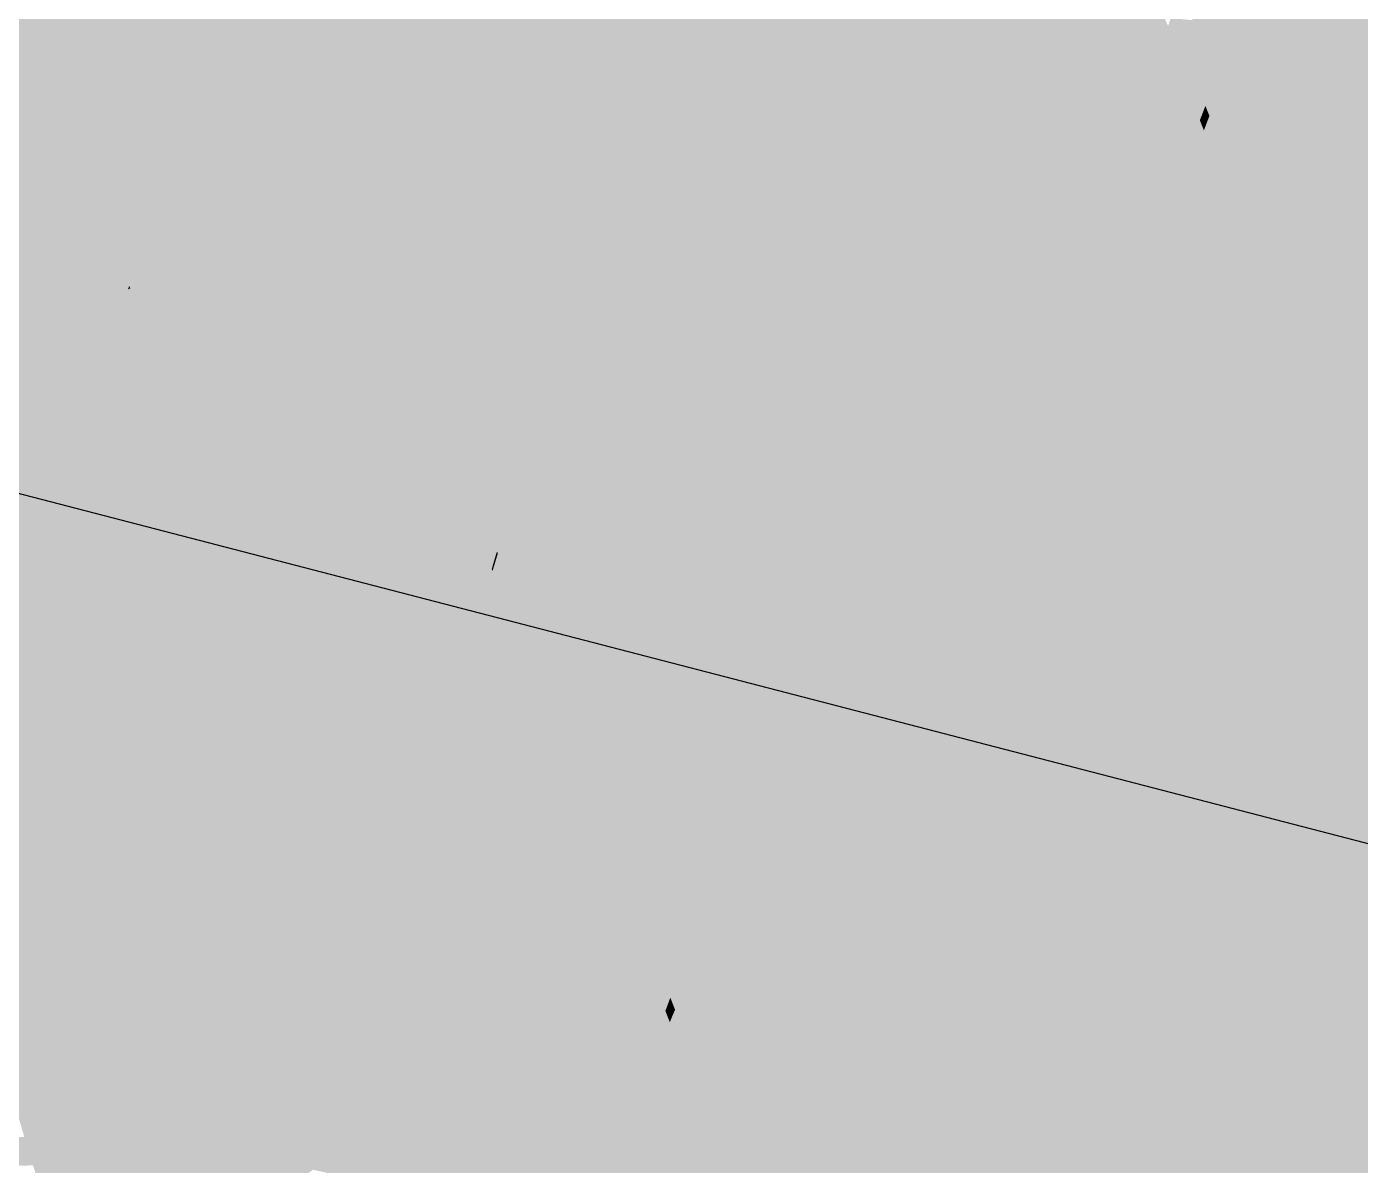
# Model space of a CAD drawing. Header units: millimetres. Extents: x 340454 to 342791, y 6993867 to 6995092.
# Drawn here: x 340717.293 to 340718.699, y 6994463.47 to 6994464.671 of the extents above; entities that cross this region are included whole.
import ezdxf

# ---------------------------------------------------------------- set-up
doc = ezdxf.new("R2010")
doc.units = ezdxf.units.MM
doc.header["$LTSCALE"] = 10
doc.linetypes.add('DASHDOT', pattern=[25.4, 12.7, -6.35, 0, -6.35])
doc.layers.add('A-MODELAGEM', color=7, linetype='Continuous')
doc.layers.add('U-SC-SECAO_TIPO', color=251, linetype='Continuous')

msp = doc.modelspace()

# ---------------------------------------------------------------- linework, layer by layer
at = {"layer": 'A-MODELAGEM', "color": 161, "linetype": 'Continuous', "lineweight": -3}
for points in [[(340718.2356, 6994464.6677), (340718.3556, 6994465.0109), (340718.1755, 6994464.7966)], [(340718.2356, 6994464.6677), (340718.3644, 6994464.9888), (340718.3556, 6994465.0109)], [(340718.2494, 6994464.6382), (340718.3644, 6994464.9888), (340718.2356, 6994464.6677)], [(340718.2494, 6994464.6382), (340718.4083, 6994464.8784), (340718.3644, 6994464.9888)], [(340718.5468, 6994464.6159), (340718.6654, 6994464.9228), (340718.5218, 6994464.6782)], [(340718.5468, 6994464.6159), (340718.6688, 6994464.9129), (340718.6654, 6994464.9228)], [(340718.551, 6994464.6054), (340718.6688, 6994464.9129), (340718.5468, 6994464.6159)], [(340718.551, 6994464.6054), (340718.6893, 6994464.8527), (340718.6688, 6994464.9129)], [(340718.2862, 6994464.5592), (340718.4083, 6994464.8784), (340718.2494, 6994464.6382)], [(340718.2862, 6994464.5592), (340718.4175, 6994464.8554), (340718.4083, 6994464.8784)], [(340717.7997, 6994464.7968), (340717.8523, 6994464.6349), (340718.0136, 6994464.8628)], [(340717.8523, 6994464.6349), (340717.9003, 6994464.4872), (340718.0136, 6994464.8628)], [(340717.9003, 6994464.4872), (340717.9007, 6994464.4859), (340718.0136, 6994464.8628)], [(340717.9007, 6994464.4859), (340717.9087, 6994464.4612), (340718.0136, 6994464.8628)], [(340717.9087, 6994464.4612), (340718.1504, 6994464.8505), (340718.0136, 6994464.8628)], [(340717.9565, 6994464.3141), (340718.1504, 6994464.8505), (340717.9087, 6994464.4612)], [(340717.9565, 6994464.3141), (340718.153, 6994464.8448), (340718.1504, 6994464.8505)], [(340717.9614, 6994464.299), (340718.153, 6994464.8448), (340717.9565, 6994464.3141)], [(340717.9614, 6994464.299), (340718.1755, 6994464.7966), (340718.153, 6994464.8448)], [(340718.2985, 6994464.5329), (340718.4175, 6994464.8554), (340718.2862, 6994464.5592)], [(340718.2985, 6994464.5329), (340718.4466, 6994464.7821), (340718.4175, 6994464.8554)], [(340718.5689, 6994464.5607), (340718.6893, 6994464.8527), (340718.551, 6994464.6054)], [(340718.5689, 6994464.5607), (340718.6992, 6994464.8238), (340718.6893, 6994464.8527)], [(340718.5809, 6994464.531), (340718.6992, 6994464.8238), (340718.5689, 6994464.5607)], [(340718.5809, 6994464.531), (340718.7311, 6994464.7302), (340718.6992, 6994464.8238)], [(340717.6148, 6994464.7398), (340717.8262, 6994464.5981), (340717.7997, 6994464.7968)], [(340717.8262, 6994464.5981), (340717.8523, 6994464.6349), (340717.7997, 6994464.7968)], [(340717.9614, 6994464.299), (340718.0038, 6994464.1686), (340718.1755, 6994464.7966)], [(340718.0038, 6994464.1686), (340718.2356, 6994464.6677), (340718.1755, 6994464.7966)], [(340717.5497, 6994464.7798), (340717.5735, 6994464.7199), (340717.8262, 6994464.5981)], [(340717.5497, 6994464.7798), (340717.8262, 6994464.5981), (340717.6148, 6994464.7398)], [(340718.323, 6994464.4803), (340718.4466, 6994464.7821), (340718.2985, 6994464.5329)], [(340718.323, 6994464.4803), (340718.4548, 6994464.7615), (340718.4466, 6994464.7821)], [(340718.3333, 6994464.4582), (340718.4548, 6994464.7615), (340718.323, 6994464.4803)], [(340718.3333, 6994464.4582), (340718.4936, 6994464.6641), (340718.4548, 6994464.7615)], [(340718.4548, 6994464.7615), (340718.4936, 6994464.6641), (340718.4965, 6994464.6722)], [(340716.9761, 6994464.5555), (340717.3435, 6994464.5183), (340717.2443, 6994464.7268)], [(340717.2443, 6994464.7268), (340717.3435, 6994464.5183), (340717.5383, 6994464.723)], [(340717.3435, 6994464.5183), (340717.4375, 6994464.5088), (340717.5383, 6994464.723)], [(340717.4375, 6994464.5088), (340717.6071, 6994464.5478), (340717.5383, 6994464.723)], [(340717.5383, 6994464.723), (340717.6139, 6994464.5493), (340717.5425, 6994464.732)], [(340717.5383, 6994464.723), (340717.6071, 6994464.5478), (340717.6139, 6994464.5493)], [(340717.5425, 6994464.732), (340717.6139, 6994464.5493), (340717.5507, 6994464.7308)], [(340717.5507, 6994464.7308), (340717.6206, 6994464.5509), (340717.5735, 6994464.7199)], [(340717.5507, 6994464.7308), (340717.6139, 6994464.5493), (340717.6206, 6994464.5509)], [(340717.5735, 6994464.7199), (340717.6388, 6994464.555), (340717.8262, 6994464.5981)], [(340717.5735, 6994464.7199), (340717.6206, 6994464.5509), (340717.6388, 6994464.555)], [(340718.6193, 6994464.4353), (340718.7311, 6994464.7302), (340718.5809, 6994464.531)], [(340718.6193, 6994464.4353), (340718.7479, 6994464.6811), (340718.7311, 6994464.7302)], [(340718.4965, 6994464.6722), (340718.5117, 6994464.6493), (340718.4994, 6994464.6803)], [(340718.5117, 6994464.6493), (340718.5218, 6994464.6782), (340718.4994, 6994464.6803)], [(340718.5117, 6994464.6493), (340718.5468, 6994464.6159), (340718.5218, 6994464.6782)], [(340718.6337, 6994464.3993), (340718.7479, 6994464.6811), (340718.6193, 6994464.4353)], [(340718.6337, 6994464.3993), (340718.761, 6994464.6425), (340718.7479, 6994464.6811)], [(340718.0314, 6994464.0838), (340718.2356, 6994464.6677), (340718.0038, 6994464.1686)], [(340718.0314, 6994464.0838), (340718.2494, 6994464.6382), (340718.2356, 6994464.6677)], [(340718.3333, 6994464.4582), (340718.3817, 6994464.3545), (340718.4936, 6994464.6641)], [(340718.3817, 6994464.3545), (340718.506, 6994464.633), (340718.4936, 6994464.6641)], [(340718.4936, 6994464.6641), (340718.5088, 6994464.6411), (340718.4965, 6994464.6722)], [(340718.506, 6994464.633), (340718.5088, 6994464.6411), (340718.4936, 6994464.6641)], [(340718.5088, 6994464.6411), (340718.5117, 6994464.6493), (340718.4965, 6994464.6722)], [(340718.5359, 6994464.5878), (340718.5117, 6994464.6493), (340718.5088, 6994464.6411)], [(340718.5359, 6994464.5878), (340718.5468, 6994464.6159), (340718.5117, 6994464.6493)], [(340717.8262, 6994464.5981), (340717.9003, 6994464.4872), (340717.8523, 6994464.6349)], [(340718.0494, 6994464.0284), (340718.2494, 6994464.6382), (340718.0314, 6994464.0838)], [(340718.0494, 6994464.0284), (340718.2862, 6994464.5592), (340718.2494, 6994464.6382)], [(340718.533, 6994464.5801), (340718.5088, 6994464.6411), (340718.506, 6994464.633)], [(340718.533, 6994464.5801), (340718.5359, 6994464.5878), (340718.5088, 6994464.6411)], [(340718.6492, 6994464.3606), (340718.761, 6994464.6425), (340718.6337, 6994464.3993)], [(340718.6492, 6994464.3606), (340718.7741, 6994464.6043), (340718.761, 6994464.6425)], [(340718.3971, 6994464.3215), (340718.506, 6994464.633), (340718.3817, 6994464.3545)], [(340718.3971, 6994464.3215), (340718.53, 6994464.5725), (340718.506, 6994464.633)], [(340718.53, 6994464.5725), (340718.533, 6994464.5801), (340718.506, 6994464.633)], [(340718.5359, 6994464.5878), (340718.551, 6994464.6054), (340718.5468, 6994464.6159)], [(340717.6388, 6994464.555), (340717.6543, 6994464.5159), (340717.8262, 6994464.5981)], [(340717.6543, 6994464.5159), (340717.7249, 6994464.3379), (340717.8262, 6994464.5981)], [(340717.7249, 6994464.3379), (340717.7563, 6994464.2586), (340717.8262, 6994464.5981)], [(340717.7563, 6994464.2586), (340717.9003, 6994464.4872), (340717.8262, 6994464.5981)], [(340718.5401, 6994464.5771), (340718.551, 6994464.6054), (340718.5359, 6994464.5878)], [(340718.5401, 6994464.5771), (340718.5689, 6994464.5607), (340718.551, 6994464.6054)], [(340718.6604, 6994464.3327), (340718.7741, 6994464.6043), (340718.6492, 6994464.3606)], [(340718.6604, 6994464.3327), (340718.7858, 6994464.57), (340718.7741, 6994464.6043)], [(340718.53, 6994464.5725), (340718.5372, 6994464.5695), (340718.533, 6994464.5801)], [(340718.533, 6994464.5801), (340718.5401, 6994464.5771), (340718.5359, 6994464.5878)], [(340718.5372, 6994464.5695), (340718.5401, 6994464.5771), (340718.533, 6994464.5801)], [(340718.4167, 6994464.2794), (340718.53, 6994464.5725), (340718.3971, 6994464.3215)], [(340718.4167, 6994464.2794), (340718.5343, 6994464.5618), (340718.53, 6994464.5725)], [(340718.5343, 6994464.5618), (340718.5372, 6994464.5695), (340718.53, 6994464.5725)], [(340718.5343, 6994464.5618), (340718.5545, 6994464.5258), (340718.5372, 6994464.5695)], [(340718.5372, 6994464.5695), (340718.5575, 6994464.533), (340718.5401, 6994464.5771)], [(340718.5545, 6994464.5258), (340718.5575, 6994464.533), (340718.5372, 6994464.5695)], [(340718.5575, 6994464.533), (340718.5689, 6994464.5607), (340718.5401, 6994464.5771)], [(340718.6741, 6994464.2986), (340718.7858, 6994464.57), (340718.6604, 6994464.3327)], [(340718.6741, 6994464.2986), (340718.7961, 6994464.5397), (340718.7858, 6994464.57)], [(340716.9761, 6994464.5555), (340717.0046, 6994464.4612), (340717.3435, 6994464.5183)], [(340717.6071, 6994464.5478), (340717.6251, 6994464.5019), (340717.6139, 6994464.5493)], [(340717.6139, 6994464.5493), (340717.6312, 6994464.5048), (340717.6206, 6994464.5509)], [(340717.6139, 6994464.5493), (340717.6251, 6994464.5019), (340717.6312, 6994464.5048)], [(340717.6206, 6994464.5509), (340717.6373, 6994464.5078), (340717.6388, 6994464.555)], [(340717.6206, 6994464.5509), (340717.6312, 6994464.5048), (340717.6373, 6994464.5078)], [(340717.6373, 6994464.5078), (340717.6543, 6994464.5159), (340717.6388, 6994464.555)], [(340718.0649, 6994463.9806), (340718.2862, 6994464.5592), (340718.0494, 6994464.0284)], [(340718.0649, 6994463.9806), (340718.2985, 6994464.5329), (340718.2862, 6994464.5592)], [(340718.4167, 6994464.2794), (340718.4218, 6994464.2684), (340718.5343, 6994464.5618)], [(340718.4218, 6994464.2684), (340718.5515, 6994464.5185), (340718.5343, 6994464.5618)], [(340718.5515, 6994464.5185), (340718.5545, 6994464.5258), (340718.5343, 6994464.5618)], [(340718.5575, 6994464.533), (340718.5809, 6994464.531), (340718.5689, 6994464.5607)], [(340717.4375, 6994464.5088), (340717.6251, 6994464.5019), (340717.6071, 6994464.5478)], [(340718.683, 6994464.2766), (340718.7961, 6994464.5397), (340718.6741, 6994464.2986)], [(340718.683, 6994464.2766), (340718.8065, 6994464.5092), (340718.7961, 6994464.5397)], [(340718.0789, 6994463.9377), (340718.2985, 6994464.5329), (340718.0649, 6994463.9806)], [(340718.0789, 6994463.9377), (340718.323, 6994464.4803), (340718.2985, 6994464.5329)], [(340718.5515, 6994464.5185), (340718.5665, 6994464.4955), (340718.5545, 6994464.5258)], [(340718.5545, 6994464.5258), (340718.5695, 6994464.5028), (340718.5575, 6994464.533)], [(340718.5665, 6994464.4955), (340718.5695, 6994464.5028), (340718.5545, 6994464.5258)], [(340718.5695, 6994464.5028), (340718.5809, 6994464.531), (340718.5575, 6994464.533)], [(340718.5695, 6994464.5028), (340718.6193, 6994464.4353), (340718.5809, 6994464.531)], [(340717.0046, 6994464.4612), (340717.3997, 6994464.3941), (340717.3435, 6994464.5183)], [(340717.3435, 6994464.5183), (340717.3997, 6994464.3941), (340717.4009, 6994464.3978)], [(340717.3435, 6994464.5183), (340717.4009, 6994464.3978), (340717.4375, 6994464.5088)], [(340717.4009, 6994464.3978), (340717.4021, 6994464.3953), (340717.4375, 6994464.5088)], [(340717.4021, 6994464.3953), (340717.6251, 6994464.5019), (340717.4375, 6994464.5088)], [(340717.6312, 6994464.5048), (340717.7141, 6994464.3102), (340717.6373, 6994464.5078)], [(340717.6373, 6994464.5078), (340717.7249, 6994464.3379), (340717.6543, 6994464.5159)], [(340717.6373, 6994464.5078), (340717.7141, 6994464.3102), (340717.7249, 6994464.3379)], [(340718.436, 6994464.2381), (340718.5515, 6994464.5185), (340718.4218, 6994464.2684)], [(340718.436, 6994464.2381), (340718.5636, 6994464.4882), (340718.5515, 6994464.5185)], [(340718.5636, 6994464.4882), (340718.5665, 6994464.4955), (340718.5515, 6994464.5185)], [(340718.695, 6994464.2466), (340718.8065, 6994464.5092), (340718.683, 6994464.2766)], [(340718.695, 6994464.2466), (340718.8359, 6994464.423), (340718.8065, 6994464.5092)], [(340717.4021, 6994464.3953), (340717.7073, 6994464.2927), (340717.6251, 6994464.5019)], [(340717.6251, 6994464.5019), (340717.7107, 6994464.3015), (340717.6312, 6994464.5048)], [(340717.6251, 6994464.5019), (340717.7073, 6994464.2927), (340717.7107, 6994464.3015)], [(340717.6312, 6994464.5048), (340717.7107, 6994464.3015), (340717.7141, 6994464.3102)], [(340718.6051, 6994464.3981), (340718.5665, 6994464.4955), (340718.5636, 6994464.4882)], [(340718.6079, 6994464.4054), (340718.5695, 6994464.5028), (340718.5665, 6994464.4955)], [(340718.6051, 6994464.3981), (340718.6079, 6994464.4054), (340718.5665, 6994464.4955)], [(340718.6079, 6994464.4054), (340718.6193, 6994464.4353), (340718.5695, 6994464.5028)], [(340717.7563, 6994464.2586), (340717.7989, 6994464.1511), (340717.9003, 6994464.4872)], [(340717.7989, 6994464.1511), (340717.9007, 6994464.4859), (340717.9003, 6994464.4872)], [(340717.7989, 6994464.1511), (340717.7997, 6994464.149), (340717.9007, 6994464.4859)], [(340717.7997, 6994464.149), (340717.9087, 6994464.4612), (340717.9007, 6994464.4859)], [(340718.0886, 6994463.9078), (340718.323, 6994464.4803), (340718.0789, 6994463.9377)], [(340718.0886, 6994463.9078), (340718.3333, 6994464.4582), (340718.323, 6994464.4803)], [(340718.4502, 6994464.2077), (340718.5636, 6994464.4882), (340718.436, 6994464.2381)], [(340718.4502, 6994464.2077), (340718.6024, 6994464.3907), (340718.5636, 6994464.4882)], [(340718.6024, 6994464.3907), (340718.6051, 6994464.3981), (340718.5636, 6994464.4882)], [(340717.0046, 6994464.4612), (340717.0454, 6994464.3262), (340717.3997, 6994464.3941)], [(340717.7997, 6994464.149), (340717.8163, 6994464.1072), (340717.9087, 6994464.4612)], [(340717.8163, 6994464.1072), (340717.9565, 6994464.3141), (340717.9087, 6994464.4612)], [(340718.0994, 6994463.8745), (340718.3333, 6994464.4582), (340718.0886, 6994463.9078)], [(340718.0994, 6994463.8745), (340718.3817, 6994464.3545), (340718.3333, 6994464.4582)], [(340718.6079, 6994464.4054), (340718.6337, 6994464.3993), (340718.6193, 6994464.4353)], [(340718.7289, 6994464.162), (340718.8359, 6994464.423), (340718.695, 6994464.2466)], [(340717.3997, 6994464.3941), (340717.4021, 6994464.3953), (340717.4009, 6994464.3978)], [(340717.3997, 6994464.3941), (340717.5919, 6994463.9966), (340717.4021, 6994464.3953)], [(340717.4021, 6994464.3953), (340717.5919, 6994463.9966), (340717.7073, 6994464.2927)], [(340718.6024, 6994464.3907), (340718.619, 6994464.3631), (340718.6051, 6994464.3981)], [(340718.6051, 6994464.3981), (340718.6219, 6994464.3701), (340718.6079, 6994464.4054)], [(340718.619, 6994464.3631), (340718.6219, 6994464.3701), (340718.6051, 6994464.3981)], [(340718.6219, 6994464.3701), (340718.6337, 6994464.3993), (340718.6079, 6994464.4054)], [(340718.6219, 6994464.3701), (340718.6492, 6994464.3606), (340718.6337, 6994464.3993)], [(340717.1418, 6994464.0074), (340717.3997, 6994464.3941), (340717.0454, 6994464.3262)], [(340717.1418, 6994464.0074), (340717.5896, 6994463.9906), (340717.3997, 6994464.3941)], [(340717.3997, 6994464.3941), (340717.5896, 6994463.9906), (340717.5919, 6994463.9966)], [(340718.4958, 6994464.1098), (340718.6024, 6994464.3907), (340718.4502, 6994464.2077)], [(340718.4958, 6994464.1098), (340718.6162, 6994464.3561), (340718.6024, 6994464.3907)], [(340718.6162, 6994464.3561), (340718.619, 6994464.3631), (340718.6024, 6994464.3907)], [(340718.619, 6994464.3631), (340718.6374, 6994464.3307), (340718.6219, 6994464.3701)], [(340718.6374, 6994464.3307), (340718.6492, 6994464.3606), (340718.6219, 6994464.3701)], [(340718.0994, 6994463.8745), (340718.151, 6994463.7159), (340718.3817, 6994464.3545)], [(340718.151, 6994463.7159), (340718.3971, 6994464.3215), (340718.3817, 6994464.3545)], [(340718.5068, 6994464.0862), (340718.6162, 6994464.3561), (340718.4958, 6994464.1098)], [(340718.5068, 6994464.0862), (340718.6318, 6994464.3167), (340718.6162, 6994464.3561)], [(340718.6162, 6994464.3561), (340718.6346, 6994464.3237), (340718.619, 6994464.3631)], [(340718.6318, 6994464.3167), (340718.6346, 6994464.3237), (340718.6162, 6994464.3561)], [(340718.6346, 6994464.3237), (340718.6374, 6994464.3307), (340718.619, 6994464.3631)], [(340718.6374, 6994464.3307), (340718.6604, 6994464.3327), (340718.6492, 6994464.3606)], [(340717.7141, 6994464.3102), (340717.7563, 6994464.2586), (340717.7249, 6994464.3379)], [(340718.6346, 6994464.3237), (340718.6482, 6994464.3034), (340718.6374, 6994464.3307)], [(340718.6482, 6994464.3034), (340718.6604, 6994464.3327), (340718.6374, 6994464.3307)], [(340718.6482, 6994464.3034), (340718.6741, 6994464.2986), (340718.6604, 6994464.3327)], [(340717.7107, 6994464.3015), (340717.7486, 6994464.2213), (340717.7141, 6994464.3102)], [(340717.7141, 6994464.3102), (340717.7486, 6994464.2213), (340717.7563, 6994464.2586)], [(340717.8506, 6994464.0208), (340717.9565, 6994464.3141), (340717.8163, 6994464.1072)], [(340717.8506, 6994464.0208), (340717.9614, 6994464.299), (340717.9565, 6994464.3141)], [(340718.1676, 6994463.6647), (340718.3971, 6994464.3215), (340718.151, 6994463.7159)], [(340718.1676, 6994463.6647), (340718.4167, 6994464.2794), (340718.3971, 6994464.3215)], [(340718.525, 6994464.0473), (340718.6318, 6994464.3167), (340718.5068, 6994464.0862)], [(340718.525, 6994464.0473), (340718.6425, 6994464.2898), (340718.6318, 6994464.3167)], [(340718.6318, 6994464.3167), (340718.6453, 6994464.2966), (340718.6346, 6994464.3237)], [(340718.6425, 6994464.2898), (340718.6453, 6994464.2966), (340718.6318, 6994464.3167)], [(340718.6453, 6994464.2966), (340718.6482, 6994464.3034), (340718.6346, 6994464.3237)], [(340717.7073, 6994464.2927), (340717.7463, 6994464.2102), (340717.7107, 6994464.3015)], [(340717.7107, 6994464.3015), (340717.7463, 6994464.2102), (340717.7486, 6994464.2213)], [(340717.8576, 6994464.0032), (340717.9614, 6994464.299), (340717.8506, 6994464.0208)], [(340717.8576, 6994464.0032), (340718.0038, 6994464.1686), (340717.9614, 6994464.299)], [(340718.6425, 6994464.2898), (340718.6591, 6994464.262), (340718.6453, 6994464.2966)], [(340718.6453, 6994464.2966), (340718.6618, 6994464.2688), (340718.6482, 6994464.3034)], [(340718.6591, 6994464.262), (340718.6618, 6994464.2688), (340718.6453, 6994464.2966)], [(340718.6618, 6994464.2688), (340718.6741, 6994464.2986), (340718.6482, 6994464.3034)], [(340718.6618, 6994464.2688), (340718.683, 6994464.2766), (340718.6741, 6994464.2986)], [(340717.5919, 6994463.9966), (340717.744, 6994464.1991), (340717.7073, 6994464.2927)], [(340717.7073, 6994464.2927), (340717.744, 6994464.1991), (340717.7463, 6994464.2102)], [(340718.5335, 6994464.0291), (340718.6425, 6994464.2898), (340718.525, 6994464.0473)], [(340718.5335, 6994464.0291), (340718.6563, 6994464.2553), (340718.6425, 6994464.2898)], [(340718.6563, 6994464.2553), (340718.6591, 6994464.262), (340718.6425, 6994464.2898)], [(340718.1729, 6994463.6485), (340718.4167, 6994464.2794), (340718.1676, 6994463.6647)], [(340718.1729, 6994463.6485), (340718.4218, 6994464.2684), (340718.4167, 6994464.2794)], [(340718.1781, 6994463.6324), (340718.4218, 6994464.2684), (340718.1729, 6994463.6485)], [(340718.1781, 6994463.6324), (340718.436, 6994464.2381), (340718.4218, 6994464.2684)], [(340718.6591, 6994464.262), (340718.6704, 6994464.2472), (340718.6618, 6994464.2688)], [(340718.6704, 6994464.2472), (340718.683, 6994464.2766), (340718.6618, 6994464.2688)], [(340718.6704, 6994464.2472), (340718.695, 6994464.2466), (340718.683, 6994464.2766)], [(340717.7486, 6994464.2213), (340717.7989, 6994464.1511), (340717.7563, 6994464.2586)], [(340718.5493, 6994463.9953), (340718.6563, 6994464.2553), (340718.5335, 6994464.0291)], [(340718.5493, 6994463.9953), (340718.6647, 6994464.2341), (340718.6563, 6994464.2553)], [(340718.6563, 6994464.2553), (340718.6675, 6994464.2406), (340718.6591, 6994464.262)], [(340718.6647, 6994464.2341), (340718.6675, 6994464.2406), (340718.6563, 6994464.2553)], [(340718.6675, 6994464.2406), (340718.6704, 6994464.2472), (340718.6591, 6994464.262)], [(340718.6647, 6994464.2341), (340718.6796, 6994464.2103), (340718.6675, 6994464.2406)], [(340718.6675, 6994464.2406), (340718.6823, 6994464.2168), (340718.6704, 6994464.2472)], [(340718.6796, 6994464.2103), (340718.6823, 6994464.2168), (340718.6675, 6994464.2406)], [(340718.6823, 6994464.2168), (340718.695, 6994464.2466), (340718.6704, 6994464.2472)], [(340718.7289, 6994464.162), (340718.695, 6994464.2466), (340718.6823, 6994464.2168)], [(340718.1817, 6994463.6213), (340718.436, 6994464.2381), (340718.1781, 6994463.6324)], [(340718.1817, 6994463.6213), (340718.4502, 6994464.2077), (340718.436, 6994464.2381)], [(340718.5559, 6994463.981), (340718.6647, 6994464.2341), (340718.5493, 6994463.9953)], [(340718.5559, 6994463.981), (340718.6768, 6994464.2037), (340718.6647, 6994464.2341)], [(340718.6768, 6994464.2037), (340718.6796, 6994464.2103), (340718.6647, 6994464.2341)], [(340717.7463, 6994464.2102), (340717.7888, 6994464.1177), (340717.7486, 6994464.2213)], [(340717.7486, 6994464.2213), (340717.7888, 6994464.1177), (340717.7989, 6994464.1511)], [(340718.7162, 6994464.131), (340718.6823, 6994464.2168), (340718.6796, 6994464.2103)], [(340718.7162, 6994464.131), (340718.7289, 6994464.162), (340718.6823, 6994464.2168)], [(340717.5919, 6994463.9966), (340717.669, 6994463.8347), (340717.744, 6994464.1991)], [(340717.669, 6994463.8347), (340717.7833, 6994464.0992), (340717.744, 6994464.1991)], [(340717.744, 6994464.1991), (340717.786, 6994464.1085), (340717.7463, 6994464.2102)], [(340717.744, 6994464.1991), (340717.7833, 6994464.0992), (340717.786, 6994464.1085)], [(340717.7463, 6994464.2102), (340717.786, 6994464.1085), (340717.7888, 6994464.1177)], [(340718.1957, 6994463.5781), (340718.4502, 6994464.2077), (340718.1817, 6994463.6213)], [(340718.1957, 6994463.5781), (340718.4958, 6994464.1098), (340718.4502, 6994464.2077)], [(340718.5697, 6994463.9515), (340718.6768, 6994464.2037), (340718.5559, 6994463.981)], [(340718.5697, 6994463.9515), (340718.7109, 6994464.118), (340718.6768, 6994464.2037)], [(340718.7136, 6994464.1245), (340718.6796, 6994464.2103), (340718.6768, 6994464.2037)], [(340718.7109, 6994464.118), (340718.7136, 6994464.1245), (340718.6768, 6994464.2037)], [(340718.7136, 6994464.1245), (340718.7162, 6994464.131), (340718.6796, 6994464.2103)], [(340717.8576, 6994464.0032), (340717.9173, 6994463.8523), (340718.0038, 6994464.1686)], [(340717.9173, 6994463.8523), (340718.0314, 6994464.0838), (340718.0038, 6994464.1686)], [(340717.7888, 6994464.1177), (340717.7997, 6994464.149), (340717.7989, 6994464.1511)], [(340717.7888, 6994464.1177), (340717.7897, 6994464.1155), (340717.7997, 6994464.149)], [(340717.7897, 6994464.1155), (340717.8163, 6994464.1072), (340717.7997, 6994464.149)], [(340717.786, 6994464.1085), (340717.7897, 6994464.1155), (340717.7888, 6994464.1177)], [(340717.786, 6994464.1085), (340717.7869, 6994464.1062), (340717.7897, 6994464.1155)], [(340717.7869, 6994464.1062), (340717.8069, 6994464.0712), (340717.7897, 6994464.1155)], [(340717.7897, 6994464.1155), (340717.8069, 6994464.0712), (340717.8163, 6994464.1072)], [(340718.6085, 6994463.8682), (340718.7109, 6994464.118), (340718.5697, 6994463.9515)], [(340718.6085, 6994463.8682), (340718.7164, 6994464.1041), (340718.7109, 6994464.118)], [(340717.669, 6994463.8347), (340717.6901, 6994463.7904), (340717.7833, 6994464.0992)], [(340717.6901, 6994463.7904), (340717.7841, 6994464.097), (340717.7833, 6994464.0992)], [(340717.7833, 6994464.0992), (340717.7869, 6994464.1062), (340717.786, 6994464.1085)], [(340717.7833, 6994464.0992), (340717.7841, 6994464.097), (340717.7869, 6994464.1062)], [(340717.7841, 6994464.097), (340717.8044, 6994464.0615), (340717.7869, 6994464.1062)], [(340717.7869, 6994464.1062), (340717.8044, 6994464.0615), (340717.8069, 6994464.0712)], [(340717.8069, 6994464.0712), (340717.8506, 6994464.0208), (340717.8163, 6994464.1072)], [(340718.2412, 6994463.4383), (340718.4958, 6994464.1098), (340718.1957, 6994463.5781)], [(340718.2412, 6994463.4383), (340718.5068, 6994464.0862), (340718.4958, 6994464.1098)], [(340718.6127, 6994463.8592), (340718.7164, 6994464.1041), (340718.6085, 6994463.8682)], [(340718.6127, 6994463.8592), (340718.7279, 6994464.0753), (340718.7164, 6994464.1041)], [(340717.6901, 6994463.7904), (340717.6914, 6994463.7876), (340717.7841, 6994464.097)], [(340717.6914, 6994463.7876), (340717.8019, 6994464.0519), (340717.7841, 6994464.097)], [(340717.7841, 6994464.097), (340717.8019, 6994464.0519), (340717.8044, 6994464.0615)], [(340718.2426, 6994463.4341), (340718.5068, 6994464.0862), (340718.2412, 6994463.4383)], [(340718.2426, 6994463.4341), (340718.525, 6994464.0473), (340718.5068, 6994464.0862)], [(340717.8389, 6994463.9887), (340717.8069, 6994464.0712), (340717.8044, 6994464.0615)], [(340717.8389, 6994463.9887), (340717.8506, 6994464.0208), (340717.8069, 6994464.0712)], [(340717.9349, 6994463.8079), (340718.0314, 6994464.0838), (340717.9173, 6994463.8523)], [(340717.9349, 6994463.8079), (340718.0494, 6994464.0284), (340718.0314, 6994464.0838)], [(340718.6257, 6994463.8314), (340718.7279, 6994464.0753), (340718.6127, 6994463.8592)], [(340718.6257, 6994463.8314), (340719.0344, 6994463.3051), (340718.7279, 6994464.0753)], [(340717.836, 6994463.9806), (340717.8044, 6994464.0615), (340717.8019, 6994464.0519)], [(340717.836, 6994463.9806), (340717.8389, 6994463.9887), (340717.8044, 6994464.0615)], [(340717.6914, 6994463.7876), (340717.7182, 6994463.7314), (340717.8019, 6994464.0519)], [(340717.7182, 6994463.7314), (340717.8331, 6994463.9724), (340717.8019, 6994464.0519)], [(340717.8331, 6994463.9724), (340717.836, 6994463.9806), (340717.8019, 6994464.0519)], [(340718.2602, 6994463.3797), (340718.525, 6994464.0473), (340718.2426, 6994463.4341)], [(340718.2602, 6994463.3797), (340718.5335, 6994464.0291), (340718.525, 6994464.0473)], [(340718.2609, 6994463.3776), (340718.5335, 6994464.0291), (340718.2602, 6994463.3797)], [(340718.2609, 6994463.3776), (340718.5493, 6994463.9953), (340718.5335, 6994464.0291)], [(340717.8389, 6994463.9887), (340717.8576, 6994464.0032), (340717.8506, 6994464.0208)], [(340717.958, 6994463.7498), (340718.0494, 6994464.0284), (340717.9349, 6994463.8079)], [(340717.958, 6994463.7498), (340718.0649, 6994463.9806), (340718.0494, 6994464.0284)], [(340717.1418, 6994464.0074), (340717.1702, 6994463.9135), (340717.5896, 6994463.9906)], [(340717.8461, 6994463.9704), (340717.8576, 6994464.0032), (340717.8389, 6994463.9887)], [(340717.8461, 6994463.9704), (340717.9173, 6994463.8523), (340717.8576, 6994464.0032)], [(340717.1702, 6994463.9135), (340717.2954, 6994463.4997), (340717.5896, 6994463.9906)], [(340717.2954, 6994463.4997), (340717.5951, 6994463.4755), (340717.5896, 6994463.9906)], [(340717.5896, 6994463.9906), (340717.669, 6994463.8347), (340717.5919, 6994463.9966)], [(340717.5951, 6994463.4755), (340717.669, 6994463.8347), (340717.5896, 6994463.9906)], [(340717.836, 6994463.9806), (340717.8461, 6994463.9704), (340717.8389, 6994463.9887)], [(340718.276, 6994463.3312), (340718.5493, 6994463.9953), (340718.2609, 6994463.3776)], [(340718.276, 6994463.3312), (340718.5559, 6994463.981), (340718.5493, 6994463.9953)], [(340717.8331, 6994463.9724), (340717.8432, 6994463.9622), (340717.836, 6994463.9806)], [(340717.8432, 6994463.9622), (340717.8461, 6994463.9704), (340717.836, 6994463.9806)], [(340717.9675, 6994463.7258), (340718.0649, 6994463.9806), (340717.958, 6994463.7498)], [(340717.9675, 6994463.7258), (340718.0789, 6994463.9377), (340718.0649, 6994463.9806)], [(340718.2762, 6994463.3305), (340718.5559, 6994463.981), (340718.276, 6994463.3312)], [(340718.2762, 6994463.3305), (340718.5697, 6994463.9515), (340718.5559, 6994463.981)], [(340717.734, 6994463.6982), (340717.8331, 6994463.9724), (340717.7182, 6994463.7314)], [(340717.734, 6994463.6982), (340717.8403, 6994463.954), (340717.8331, 6994463.9724)], [(340717.8403, 6994463.954), (340717.8432, 6994463.9622), (340717.8331, 6994463.9724)], [(340717.8403, 6994463.954), (340717.9045, 6994463.8052), (340717.8432, 6994463.9622)], [(340717.8432, 6994463.9622), (340717.9068, 6994463.8139), (340717.8461, 6994463.9704)], [(340717.8432, 6994463.9622), (340717.9045, 6994463.8052), (340717.9068, 6994463.8139)], [(340717.8461, 6994463.9704), (340717.9068, 6994463.8139), (340717.9173, 6994463.8523)], [(340717.7435, 6994463.6782), (340717.8403, 6994463.954), (340717.734, 6994463.6982)], [(340717.7435, 6994463.6782), (340717.9021, 6994463.7966), (340717.8403, 6994463.954)], [(340717.8403, 6994463.954), (340717.9021, 6994463.7966), (340717.9045, 6994463.8052)], [(340718.2906, 6994463.2941), (340718.5697, 6994463.9515), (340718.2762, 6994463.3305)], [(340718.2906, 6994463.2941), (340718.6085, 6994463.8682), (340718.5697, 6994463.9515)], [(340717.9847, 6994463.6824), (340718.0789, 6994463.9377), (340717.9675, 6994463.7258)], [(340717.9847, 6994463.6824), (340718.0886, 6994463.9078), (340718.0789, 6994463.9377)], [(340717.1702, 6994463.9135), (340717.2903, 6994463.5001), (340717.2954, 6994463.4997)], [(340717.9904, 6994463.6681), (340718.0886, 6994463.9078), (340717.9847, 6994463.6824)], [(340717.9904, 6994463.6681), (340718.0994, 6994463.8745), (340718.0886, 6994463.9078)], [(340718.0035, 6994463.6351), (340718.0994, 6994463.8745), (340717.9904, 6994463.6681)], [(340718.0035, 6994463.6351), (340718.151, 6994463.7159), (340718.0994, 6994463.8745)], [(340718.2906, 6994463.2941), (340718.3651, 6994463.274), (340718.6085, 6994463.8682)], [(340718.3651, 6994463.274), (340718.6127, 6994463.8592), (340718.6085, 6994463.8682)], [(340717.9068, 6994463.8139), (340717.9349, 6994463.8079), (340717.9173, 6994463.8523)], [(340718.3651, 6994463.274), (340718.6257, 6994463.8314), (340718.6127, 6994463.8592)], [(340717.5951, 6994463.4755), (340717.6901, 6994463.7904), (340717.669, 6994463.8347)], [(340718.3876, 6994463.2629), (340718.6257, 6994463.8314), (340718.3651, 6994463.274)], [(340718.3876, 6994463.2629), (340718.876, 6994463.2948), (340718.6257, 6994463.8314)], [(340718.6257, 6994463.8314), (340718.876, 6994463.2948), (340719.0344, 6994463.3051)], [(340717.9201, 6994463.7654), (340717.9045, 6994463.8052), (340717.9021, 6994463.7966)], [(340717.9227, 6994463.773), (340717.9068, 6994463.8139), (340717.9045, 6994463.8052)], [(340717.9201, 6994463.7654), (340717.9227, 6994463.773), (340717.9045, 6994463.8052)], [(340717.9227, 6994463.773), (340717.9349, 6994463.8079), (340717.9068, 6994463.8139)], [(340717.9227, 6994463.773), (340717.958, 6994463.7498), (340717.9349, 6994463.8079)], [(340717.5951, 6994463.4755), (340717.6914, 6994463.7876), (340717.6901, 6994463.7904)], [(340717.7435, 6994463.6782), (340717.8237, 6994463.5098), (340717.9021, 6994463.7966)], [(340717.8237, 6994463.5098), (340717.9174, 6994463.7577), (340717.9021, 6994463.7966)], [(340717.9174, 6994463.7577), (340717.9201, 6994463.7654), (340717.9021, 6994463.7966)], [(340717.5949, 6994463.4654), (340717.6914, 6994463.7876), (340717.5951, 6994463.4755)], [(340717.5949, 6994463.4654), (340717.7182, 6994463.7314), (340717.6914, 6994463.7876)], [(340717.9434, 6994463.7055), (340717.9201, 6994463.7654), (340717.9174, 6994463.7577)], [(340717.946, 6994463.7131), (340717.9227, 6994463.773), (340717.9201, 6994463.7654)], [(340717.9434, 6994463.7055), (340717.946, 6994463.7131), (340717.9201, 6994463.7654)], [(340717.946, 6994463.7131), (340717.958, 6994463.7498), (340717.9227, 6994463.773)], [(340717.8277, 6994463.5013), (340717.9174, 6994463.7577), (340717.8237, 6994463.5098)], [(340717.8277, 6994463.5013), (340717.9409, 6994463.6978), (340717.9174, 6994463.7577)], [(340717.9409, 6994463.6978), (340717.9434, 6994463.7055), (340717.9174, 6994463.7577)], [(340717.946, 6994463.7131), (340717.9675, 6994463.7258), (340717.958, 6994463.7498)], [(340717.5949, 6994463.4654), (340717.6458, 6994463.4542), (340717.7182, 6994463.7314)], [(340717.6458, 6994463.4542), (340717.734, 6994463.6982), (340717.7182, 6994463.7314)], [(340717.9544, 6994463.6915), (340717.9675, 6994463.7258), (340717.946, 6994463.7131)], [(340717.9544, 6994463.6915), (340717.9847, 6994463.6824), (340717.9675, 6994463.7258)], [(340717.9409, 6994463.6978), (340717.9517, 6994463.6844), (340717.9434, 6994463.7055)], [(340717.9434, 6994463.7055), (340717.9544, 6994463.6915), (340717.946, 6994463.7131)], [(340717.9517, 6994463.6844), (340717.9544, 6994463.6915), (340717.9434, 6994463.7055)], [(340718.0035, 6994463.6351), (340718.0654, 6994463.4789), (340718.151, 6994463.7159)], [(340718.0654, 6994463.4789), (340718.1676, 6994463.6647), (340718.151, 6994463.7159)], [(340717.6458, 6994463.4542), (340717.7435, 6994463.6782), (340717.734, 6994463.6982)], [(340717.8566, 6994463.4407), (340717.9409, 6994463.6978), (340717.8277, 6994463.5013)], [(340717.8566, 6994463.4407), (340717.949, 6994463.6773), (340717.9409, 6994463.6978)], [(340717.949, 6994463.6773), (340717.9517, 6994463.6844), (340717.9409, 6994463.6978)], [(340717.9716, 6994463.647), (340717.9544, 6994463.6915), (340717.9517, 6994463.6844)], [(340717.9716, 6994463.647), (340717.9847, 6994463.6824), (340717.9544, 6994463.6915)], [(340717.6458, 6994463.4542), (340717.6633, 6994463.4496), (340717.7435, 6994463.6782)], [(340717.6633, 6994463.4496), (340717.8237, 6994463.5098), (340717.7435, 6994463.6782)], [(340717.8576, 6994463.4385), (340717.949, 6994463.6773), (340717.8566, 6994463.4407)], [(340717.8576, 6994463.4385), (340717.9664, 6994463.6329), (340717.949, 6994463.6773)], [(340717.969, 6994463.64), (340717.9517, 6994463.6844), (340717.949, 6994463.6773)], [(340717.9664, 6994463.6329), (340717.969, 6994463.64), (340717.949, 6994463.6773)], [(340717.969, 6994463.64), (340717.9716, 6994463.647), (340717.9517, 6994463.6844)], [(340717.9716, 6994463.647), (340717.9904, 6994463.6681), (340717.9847, 6994463.6824)], [(340717.9766, 6994463.6343), (340717.9904, 6994463.6681), (340717.9716, 6994463.647)], [(340717.9766, 6994463.6343), (340718.0035, 6994463.6351), (340717.9904, 6994463.6681)], [(340718.0852, 6994463.4289), (340718.1676, 6994463.6647), (340718.0654, 6994463.4789)], [(340718.0852, 6994463.4289), (340718.1729, 6994463.6485), (340718.1676, 6994463.6647)], [(340717.9664, 6994463.6329), (340717.9738, 6994463.6277), (340717.969, 6994463.64)], [(340717.969, 6994463.64), (340717.9766, 6994463.6343), (340717.9716, 6994463.647)], [(340717.9738, 6994463.6277), (340717.9766, 6994463.6343), (340717.969, 6994463.64)], [(340717.9897, 6994463.6006), (340718.0035, 6994463.6351), (340717.9766, 6994463.6343)], [(340717.9897, 6994463.6006), (340718.0654, 6994463.4789), (340718.0035, 6994463.6351)], [(340718.0866, 6994463.4253), (340718.1729, 6994463.6485), (340718.0852, 6994463.4289)], [(340718.0866, 6994463.4253), (340718.1781, 6994463.6324), (340718.1729, 6994463.6485)], [(340717.8796, 6994463.3976), (340717.9664, 6994463.6329), (340717.8576, 6994463.4385)], [(340717.8796, 6994463.3976), (340717.9711, 6994463.621), (340717.9664, 6994463.6329)], [(340717.8796, 6994463.3976), (340717.9843, 6994463.5873), (340717.9711, 6994463.621)], [(340717.9711, 6994463.621), (340717.9738, 6994463.6277), (340717.9664, 6994463.6329)], [(340717.9711, 6994463.621), (340717.987, 6994463.5939), (340717.9738, 6994463.6277)], [(340717.9843, 6994463.5873), (340717.987, 6994463.5939), (340717.9711, 6994463.621)], [(340717.9897, 6994463.6006), (340717.9766, 6994463.6343), (340717.9738, 6994463.6277)], [(340717.987, 6994463.5939), (340717.9897, 6994463.6006), (340717.9738, 6994463.6277)], [(340718.0928, 6994463.4098), (340718.1781, 6994463.6324), (340718.0866, 6994463.4253)], [(340718.0928, 6994463.4098), (340718.1817, 6994463.6213), (340718.1781, 6994463.6324)], [(340718.0936, 6994463.4076), (340718.1817, 6994463.6213), (340718.0928, 6994463.4098)], [(340718.0936, 6994463.4076), (340718.1957, 6994463.5781), (340718.1817, 6994463.6213)], [(340717.9843, 6994463.5873), (340718.0493, 6994463.4344), (340717.987, 6994463.5939)], [(340717.987, 6994463.5939), (340718.0517, 6994463.441), (340717.9897, 6994463.6006)], [(340717.987, 6994463.5939), (340718.0493, 6994463.4344), (340718.0517, 6994463.441)], [(340717.9897, 6994463.6006), (340718.0517, 6994463.441), (340718.0654, 6994463.4789)], [(340717.8796, 6994463.3976), (340717.9056, 6994463.3909), (340717.9843, 6994463.5873)], [(340717.9056, 6994463.3909), (340718.0469, 6994463.4279), (340717.9843, 6994463.5873)], [(340717.9843, 6994463.5873), (340718.0469, 6994463.4279), (340718.0493, 6994463.4344)], [(340718.1101, 6994463.3661), (340718.1957, 6994463.5781), (340718.0936, 6994463.4076)], [(340718.1101, 6994463.3661), (340718.2412, 6994463.4383), (340718.1957, 6994463.5781)], [(340717.6633, 6994463.4496), (340717.7987, 6994463.4183), (340717.8237, 6994463.5098)], [(340717.7987, 6994463.4183), (340717.8277, 6994463.5013), (340717.8237, 6994463.5098)], [(340716.579, 6994463.4568), (340717.2995, 6994463.47), (340717.2903, 6994463.5001)], [(340717.2903, 6994463.5001), (340717.2995, 6994463.47), (340717.2954, 6994463.4997)], [(340717.2954, 6994463.4997), (340717.3043, 6994463.4701), (340717.5951, 6994463.4755)], [(340717.2954, 6994463.4997), (340717.2995, 6994463.47), (340717.3043, 6994463.4701)], [(340717.7987, 6994463.4183), (340717.8566, 6994463.4407), (340717.8277, 6994463.5013)], [(340717.2995, 6994463.47), (340717.3542, 6994463.305), (340717.3043, 6994463.4701)], [(340717.3043, 6994463.4701), (340717.3542, 6994463.305), (340717.5951, 6994463.4755)], [(340717.3542, 6994463.305), (340717.5949, 6994463.4654), (340717.5951, 6994463.4755)], [(340718.0517, 6994463.441), (340718.0852, 6994463.4289), (340718.0654, 6994463.4789)]]:
    msp.add_solid(points, dxfattribs=at)
at = {"layer": 'U-SC-SECAO_TIPO', "color": 251, "linetype": 'DASHDOT', "lineweight": -3}
msp.add_lwpolyline([(340695.7743, 6994469.764), (340756.5261, 6994453.9904), (340779.6601, 6994447.9839)], dxfattribs=at)

doc.saveas('drawing.dxf')
